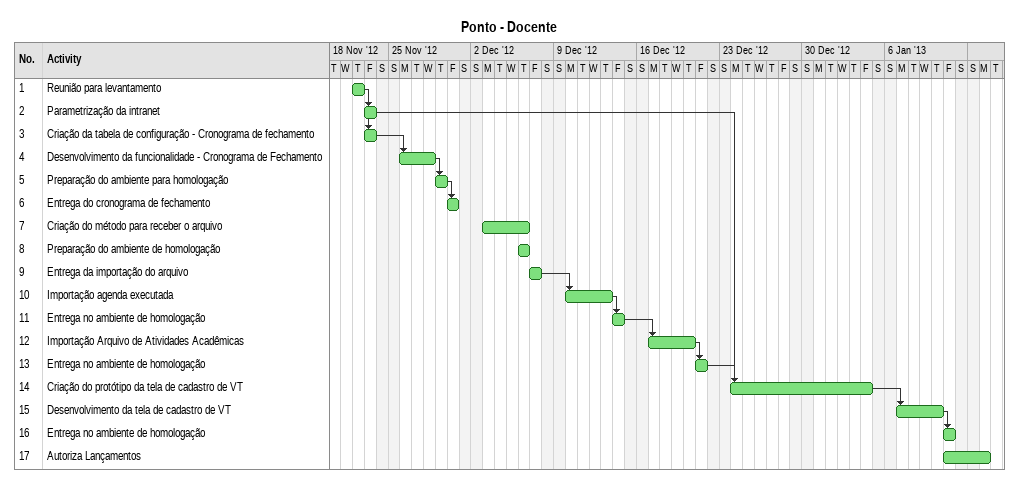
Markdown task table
Ponto - Docente

| ID | Task | Start | Finish | Predecessors |
|---|---|---|---|---|
| 1 | Reunião para levantamento | 2012-11-22 | 2012-11-22 |  |
| 2 | Parametrização da intranet | 2012-11-23 | 2012-11-23 | 1 |
| 3 | Criação da tabela de configuração - Cronograma de fechamento | 2012-11-23 | 2012-11-23 | 1 |
| 4 | Desenvolvimento da funcionalidade - Cronograma de Fechamento | 2012-11-26 | 2012-11-28 | 3 |
| 5 | Preparação do ambiente para homologação | 2012-11-29 | 2012-11-29 | 4 |
| 6 | Entrega do cronograma de fechamento | 2012-11-30 | 2012-11-30 | 5 |
| 7 | Criação do método para receber o arquivo | 2012-12-03 | 2012-12-06 |  |
| 8 | Preparação do ambiente de homologação | 2012-12-06 | 2012-12-06 |  |
| 9 | Entrega da importação do arquivo | 2012-12-07 | 2012-12-07 |  |
| 10 | Importação agenda executada | 2012-12-10 | 2012-12-13 | 9 |
| 11 | Entrega no ambiente de homologação | 2012-12-14 | 2012-12-14 | 10 |
| 12 | Importação Arquivo de Atividades Acadêmicas | 2012-12-17 | 2012-12-20 | 11 |
| 13 | Entrega no ambiente de homologação | 2012-12-21 | 2012-12-21 | 12 |
| 14 | Criação do protótipo da tela de cadastro de VT | 2012-12-24 | 2013-01-04 | 2, 13 |
| 15 | Desenvolvimento da tela de cadastro de VT | 2013-01-07 | 2013-01-10 | 14 |
| 16 | Entrega no ambiente de homologação | 2013-01-11 | 2013-01-11 | 15 |
| 17 | Autoriza Lançamentos | 2013-01-11 | 2013-01-14 |  |
